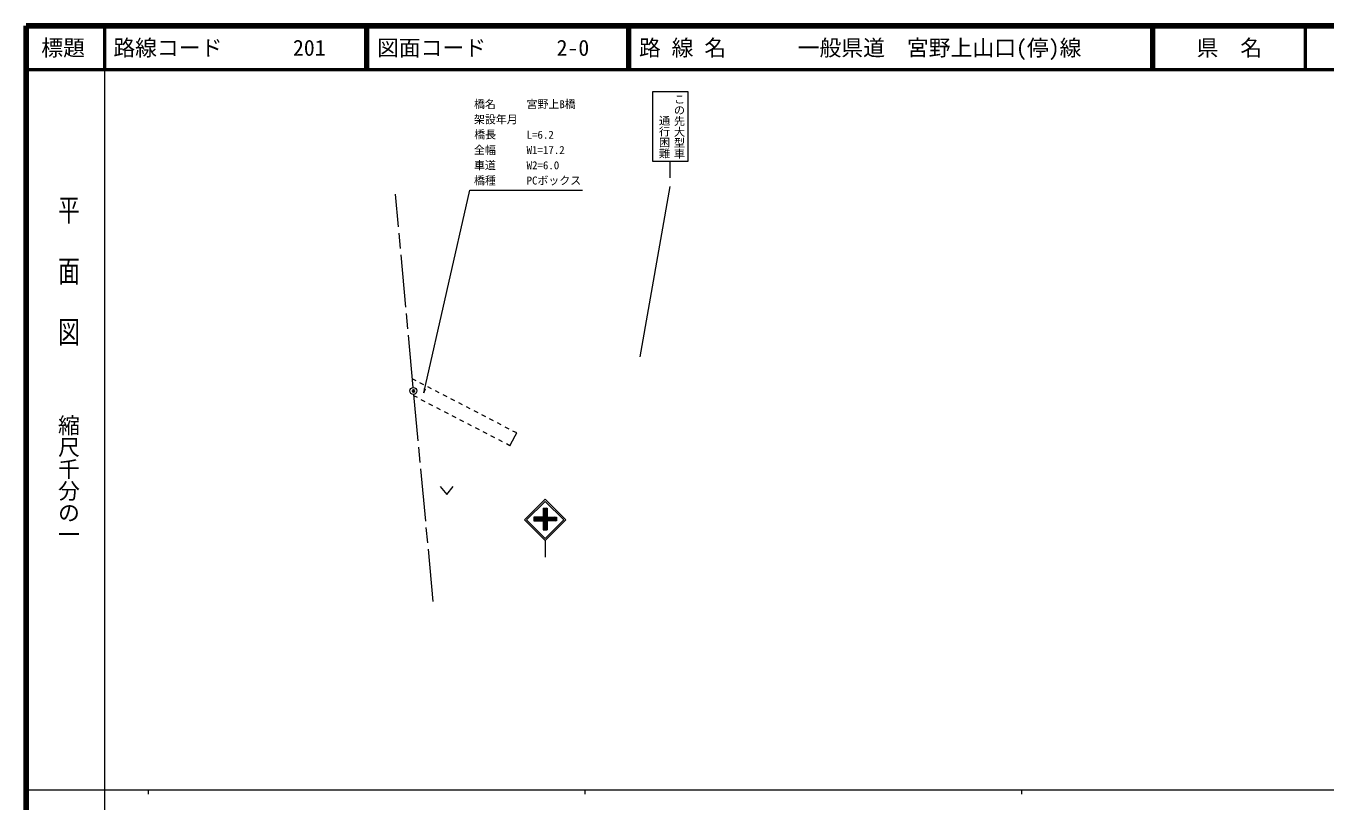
# Model space of a CAD drawing. Units: millimetres on the paper, with parts at other scales. Extents: x 40 to 680, y 20 to 380.
# Drawn here: x 40 to 337.7, y 202.4 to 380 of the extents above; entities that cross this region are included whole.
import ezdxf
from ezdxf.enums import TextEntityAlignment as Align

# ---------------------------------------------------------------- set-up
doc = ezdxf.new("R2010")
doc.units = ezdxf.units.MM
doc.header["$PDMODE"] = 32
doc.header["$PDSIZE"] = 0.5
doc.linetypes.add('CHAIN', pattern=[18.5, 12, -1.5, 3.5, -1.5])
for name, color, linetype, lineweight in [('M-BGD', 7, 'Continuous', 13), ('M-BMK', 2, 'CHAIN', 13), ('M-BMK-SRVR', 3, 'Continuous', 13), ('M-STR-HTXT', 7, 'Continuous', 13), ('M-STR-STR1', 1, 'Continuous', 13), ('M-STR-STRC', 7, 'Continuous', 13), ('M-TTL', 2, 'Continuous', 140), ('M-TTL-BAND', 7, 'Continuous', 13), ('M-TTL-LINE', 7, 'Continuous', 50)]:
    doc.layers.add(name, color=color, linetype=linetype, lineweight=lineweight)
doc.layers.add('M-OTRS', color=6, linetype='Continuous')
doc.layers.add('M-TTL-TXT', color=7, linetype='Continuous')
doc.styles.add('@ＭＳ ゴシック', font='')
doc.styles.add('ＭＳ ゴシック', font='')
doc.styles.get('@ＭＳ ゴシック').set_extended_font_data('@MS Gothic')
doc.styles.get('ＭＳ ゴシック').set_extended_font_data('MS Gothic')

# ---------------------------------------------------------------- blocks, each defined once
blk = doc.blocks.new('open_arrow')
at = {"color": 0, "linetype": 'Continuous', "lineweight": -2}
blk.add_lwpolyline([(7.5, 1.25), (0, 0), (7.5, -1.25)], dxfattribs=at)

msp = doc.modelspace()

# ---------------------------------------------------------------- linework, layer by layer
at = {"layer": 'M-BGD'}
for p, q in [((134.861, 274.452), (136.361, 272.652)), ((136.361, 272.652), (137.861, 274.452))]:
    msp.add_line(p, q, dxfattribs=at)
at = {"layer": 'M-BMK'}
for p, q in [((128.665, 297.167), (124.644, 341.439)), ((133.277, 248.138), (128.813, 295.573))]:
    msp.add_line(p, q, dxfattribs=at)
at = {"layer": 'M-BMK-SRVR'}
msp.add_circle((128.738, 296.37), 0.8, dxfattribs=at)
at = {"layer": 'M-OTRS'}
msp.add_point((128.738, 296.37), dxfattribs=at)
at = {"layer": 'M-STR-HTXT'}
msp.add_lwpolyline([(131.114, 295.955), (141.642, 342.407), (167.44, 342.407)], dxfattribs=at)
at = {"layer": 'M-STR-STR1'}
for p, q in [((129.338, 298.718), (128.484, 299.162)), ((131.113, 297.796), (130.226, 298.257)), ((129.635, 294.834), (128.844, 295.245)), ((132.887, 296.873), (132, 297.335)), ((134.662, 295.951), (133.775, 296.412)), ((136.436, 295.028), (135.549, 295.49)), ((131.41, 293.911), (130.522, 294.373)), ((133.184, 292.989), (132.297, 293.45)), ((134.959, 292.066), (134.071, 292.528)), ((138.211, 294.106), (137.324, 294.567)), ((139.986, 293.183), (139.098, 293.645)), ((141.76, 292.261), (140.873, 292.722)), ((143.535, 291.338), (142.647, 291.8)), ((136.733, 291.144), (135.846, 291.605)), ((138.508, 290.221), (137.62, 290.683)), ((140.282, 289.299), (139.395, 289.76)), ((142.057, 288.376), (141.169, 288.838)), ((145.309, 290.416), (144.422, 290.877)), ((147.084, 289.493), (146.196, 289.955)), ((148.858, 288.571), (147.971, 289.032)), ((143.831, 287.454), (142.944, 287.915)), ((145.606, 286.531), (144.719, 286.993)), ((147.38, 285.609), (146.493, 286.07)), ((150.633, 287.648), (149.746, 288.11)), ((152.384, 286.738), (151.52, 287.187)), ((149.155, 284.686), (148.268, 285.148)), ((150.834, 283.814), (150.042, 284.225))]:
    msp.add_line(p, q, dxfattribs=at)
msp.add_lwpolyline([(150.834, 283.814), (152.02, 286.052), (152.384, 286.738)], dxfattribs=at)
at = {"layer": 'M-STR-STRC'}
for p, q in [((187.486, 348.966), (187.486, 345.223)), ((180.702, 304.173), (187.517, 343.247)), ((154.176, 266.81), (158.913, 271.548)), ((154.671, 266.81), (158.913, 271.053)), ((158.913, 271.548), (163.651, 266.81)), ((158.913, 271.053), (163.156, 266.81)), ((157.691, 266.581), (159.354, 268.244)), ((157.833, 266.581), (159.354, 268.102)), ((158.454, 269.513), (158.454, 267.481)), ((158.454, 269.513), (159.354, 269.513)), ((158.454, 269.465), (158.503, 269.513)), ((158.454, 269.324), (158.644, 269.513)), ((158.454, 269.182), (158.785, 269.513)), ((158.454, 269.041), (158.927, 269.513)), ((158.454, 268.899), (159.068, 269.513)), ((158.454, 268.758), (159.21, 269.513)), ((158.454, 268.617), (159.351, 269.513)), ((159.354, 268.556), (158.454, 269.456)), ((158.454, 268.475), (159.354, 269.375)), ((159.354, 268.415), (158.454, 269.315)), ((158.454, 268.334), (159.354, 269.234)), ((159.354, 268.274), (158.454, 269.174)), ((158.454, 268.192), (159.354, 269.092)), ((159.354, 268.132), (158.454, 269.032)), ((158.454, 268.051), (159.354, 268.951)), ((159.354, 267.991), (158.454, 268.891)), ((158.454, 267.91), (159.354, 268.81)), ((159.354, 267.849), (158.454, 268.749)), ((158.454, 267.768), (159.354, 268.668)), ((159.354, 267.708), (158.454, 268.608)), ((158.454, 267.627), (159.354, 268.527)), ((159.354, 267.566), (158.454, 268.466)), ((158.454, 267.485), (159.354, 268.385)), ((160.198, 266.581), (158.454, 268.325)), ((160.057, 266.581), (158.454, 268.184)), ((159.916, 266.581), (158.454, 268.042)), ((159.354, 268.698), (158.539, 269.513)), ((159.354, 268.839), (158.68, 269.513)), ((159.354, 268.981), (158.821, 269.513)), ((159.354, 269.122), (158.963, 269.513)), ((159.354, 269.263), (159.104, 269.513)), ((159.354, 269.405), (159.246, 269.513)), ((159.354, 269.513), (159.354, 267.481)), ((154.176, 266.81), (158.913, 262.073)), ((154.671, 266.81), (158.913, 262.568)), ((156.293, 267.481), (156.293, 266.581)), ((158.454, 267.481), (156.293, 267.481)), ((156.293, 267.445), (156.329, 267.481)), ((156.293, 267.304), (156.47, 267.481)), ((156.293, 267.162), (156.611, 267.481)), ((156.293, 267.021), (156.753, 267.481)), ((156.293, 266.879), (156.894, 267.481)), ((156.293, 266.738), (157.036, 267.481)), ((156.293, 266.596), (157.177, 267.481)), ((157.087, 266.581), (156.293, 267.375)), ((156.946, 266.581), (156.293, 267.234)), ((156.804, 266.581), (156.293, 267.093)), ((156.663, 266.581), (156.293, 266.951)), ((156.521, 266.581), (156.293, 266.81)), ((156.38, 266.581), (156.293, 266.668)), ((156.293, 266.581), (158.454, 266.581)), ((157.229, 266.581), (156.329, 267.481)), ((156.418, 266.581), (157.318, 267.481)), ((157.37, 266.581), (156.47, 267.481)), ((156.56, 266.581), (157.46, 267.481)), ((157.511, 266.581), (156.611, 267.481)), ((156.701, 266.581), (157.601, 267.481)), ((157.653, 266.581), (156.753, 267.481)), ((156.843, 266.581), (157.743, 267.481)), ((157.794, 266.581), (156.894, 267.481)), ((156.984, 266.581), (157.884, 267.481)), ((157.936, 266.581), (157.036, 267.481)), ((157.126, 266.581), (158.026, 267.481)), ((158.077, 266.581), (157.177, 267.481)), ((157.267, 266.581), (158.167, 267.481)), ((158.218, 266.581), (157.318, 267.481)), ((157.408, 266.581), (158.308, 267.481)), ((158.36, 266.581), (157.46, 267.481)), ((157.55, 266.581), (158.45, 267.481)), ((159.354, 265.728), (157.601, 267.481)), ((159.354, 265.869), (157.743, 267.481)), ((159.354, 266.011), (157.884, 267.481)), ((157.974, 266.581), (159.354, 267.961)), ((159.354, 266.152), (158.026, 267.481)), ((158.116, 266.581), (159.354, 267.82)), ((159.354, 266.294), (158.167, 267.481)), ((158.257, 266.581), (159.354, 267.678)), ((159.354, 266.435), (158.308, 267.481)), ((158.398, 266.581), (159.354, 267.537)), ((159.354, 266.576), (158.45, 267.481)), ((159.774, 266.581), (158.454, 267.901)), ((159.633, 266.581), (158.454, 267.759)), ((159.491, 266.581), (158.454, 267.618)), ((158.454, 266.495), (159.44, 267.481)), ((158.454, 266.354), (159.581, 267.481)), ((158.454, 266.212), (159.723, 267.481)), ((158.454, 266.071), (159.864, 267.481)), ((158.454, 265.93), (160.005, 267.481)), ((158.454, 265.788), (160.147, 267.481)), ((158.454, 266.581), (158.454, 264.548)), ((158.454, 265.647), (159.354, 266.547)), ((159.354, 265.587), (158.454, 266.487)), ((158.454, 265.505), (159.354, 266.405)), ((159.354, 265.445), (158.454, 266.345)), ((158.454, 265.364), (159.354, 266.264)), ((159.354, 265.304), (158.454, 266.204)), ((158.454, 265.223), (159.354, 266.123)), ((159.354, 265.162), (158.454, 266.062)), ((158.454, 265.081), (159.354, 265.981)), ((159.354, 265.021), (158.454, 265.921)), ((158.454, 264.94), (159.354, 265.84)), ((159.354, 264.879), (158.454, 265.779)), ((158.454, 264.798), (159.354, 265.698)), ((159.354, 264.738), (158.454, 265.638)), ((158.454, 264.657), (159.354, 265.557)), ((159.354, 264.597), (158.454, 265.497)), ((159.261, 264.548), (158.454, 265.355)), ((159.12, 264.548), (158.454, 265.214)), ((158.978, 264.548), (158.454, 265.072)), ((158.487, 264.548), (159.354, 265.415)), ((158.629, 264.548), (159.354, 265.274)), ((158.77, 264.548), (159.354, 265.133)), ((158.913, 262.073), (163.651, 266.81)), ((158.913, 262.568), (163.156, 266.81)), ((159.354, 266.581), (159.354, 264.548)), ((159.388, 266.581), (160.288, 267.481)), ((160.34, 266.581), (159.44, 267.481)), ((159.53, 266.581), (160.43, 267.481)), ((160.481, 266.581), (159.581, 267.481)), ((159.671, 266.581), (160.571, 267.481)), ((160.623, 266.581), (159.723, 267.481)), ((159.813, 266.581), (160.713, 267.481)), ((160.764, 266.581), (159.864, 267.481)), ((159.954, 266.581), (160.854, 267.481)), ((160.905, 266.581), (160.005, 267.481)), ((160.095, 266.581), (160.995, 267.481)), ((161.047, 266.581), (160.147, 267.481)), ((160.237, 266.581), (161.137, 267.481)), ((161.188, 266.581), (160.288, 267.481)), ((160.378, 266.581), (161.278, 267.481)), ((161.33, 266.581), (160.43, 267.481)), ((160.52, 266.581), (161.42, 267.481)), ((161.471, 266.581), (160.571, 267.481)), ((160.661, 266.581), (161.516, 267.436)), ((161.516, 266.678), (160.713, 267.481)), ((160.803, 266.581), (161.516, 267.294)), ((161.516, 266.819), (160.854, 267.481)), ((160.944, 266.581), (161.516, 267.153)), ((161.516, 266.96), (160.995, 267.481)), ((161.085, 266.581), (161.516, 267.011)), ((161.516, 267.102), (161.137, 267.481)), ((161.227, 266.581), (161.516, 266.87)), ((161.516, 267.243), (161.278, 267.481)), ((161.368, 266.581), (161.516, 266.729)), ((161.516, 267.385), (161.42, 267.481)), ((161.51, 266.581), (161.516, 266.587)), ((158.837, 264.548), (158.454, 264.931)), ((158.695, 264.548), (158.454, 264.789)), ((158.554, 264.548), (158.454, 264.648)), ((158.454, 264.548), (159.354, 264.548)), ((158.911, 264.548), (159.354, 264.991)), ((158.913, 262.073), (158.913, 258.285)), ((159.053, 264.548), (159.354, 264.85)), ((159.194, 264.548), (159.354, 264.708)), ((159.336, 264.548), (159.354, 264.567))]:
    msp.add_line(p, q, dxfattribs=at)
msp.add_lwpolyline([(183.553, 348.966), (183.553, 364.966), (191.553, 364.966), (191.553, 348.966)], close=True, dxfattribs=at)
msp.add_lwpolyline([(159.354, 267.481), (161.516, 267.481), (161.516, 266.581), (159.354, 266.581)], dxfattribs=at)
at = {"layer": 'M-TTL'}
for p, q in [((40, 380), (40, 20)), ((680, 380), (40, 380))]:
    msp.add_line(p, q, dxfattribs=at)
at = {"layer": 'M-TTL-BAND'}
for p, q in [((58, 370), (58, 20)), ((40, 205), (579, 205)), ((68, 205), (68, 204)), ((168, 205), (168, 204)), ((268, 205), (268, 204))]:
    msp.add_line(p, q, dxfattribs=at)
at = {"layer": 'M-TTL-LINE'}
for p, q in [((58, 380), (58, 370)), ((117.75, 380), (117.75, 370)), ((118.25, 380), (118.25, 370)), ((177.75, 380), (177.75, 370)), ((178.25, 380), (178.25, 370)), ((297.75, 380), (297.75, 370)), ((298.25, 380), (298.25, 370)), ((333, 380), (333, 370)), ((40, 370), (680, 370))]:
    msp.add_line(p, q, dxfattribs=at)

# ---------------------------------------------------------------- block references
at = {"layer": 'M-STR-HTXT', "xscale": 0.133, "yscale": 0.133, "rotation": 77.2}
msp.add_blockref('open_arrow', (131.114, 295.955), dxfattribs=at)

# ---------------------------------------------------------------- texts
at = {"layer": 'M-STR-HTXT', "style": 'ＭＳ ゴシック'}
for s, p in [('橋名', (142.609, 360.616)), ('宮野上B橋', (154.654, 360.616)), ('架設年月', (142.609, 357.116)), ('橋長', (142.677, 353.667)), ('L=6.2', (154.654, 353.616)), ('全幅', (142.609, 350.116)), ('W1=17.2', (154.654, 350.116)), ('車道', (142.609, 346.616)), ('W2=6.0', (154.654, 346.616)), ('橋種', (142.609, 343.116)), ('PCボックス', (154.654, 343.116))]:
    msp.add_text(s, height=1.833, dxfattribs=at).set_placement(p, align=Align.BOTTOM_LEFT)
at = {"layer": 'M-STR-STRC', "style": '@ＭＳ ゴシック'}
for s, p in [('この先大型車', (188.147, 364.499)), ('通行困難', (184.73, 359.599))]:
    msp.add_text(s, height=1.833, rotation=270, dxfattribs=at).set_placement(p, align=Align.BOTTOM_LEFT)
at = {"layer": 'M-TTL-BAND', "style": '@ＭＳ ゴシック', "width": 1.4}
msp.add_text('平  面  図', height=3.666, rotation=270, dxfattribs=at).set_placement((49.777, 306.475), align=Align.MIDDLE_RIGHT)
at = {"layer": 'M-TTL-BAND', "style": '@ＭＳ ゴシック'}
msp.add_text('縮尺千分の一', height=3.666, rotation=270, dxfattribs=at).set_placement((49.777, 261.03), align=Align.MIDDLE_RIGHT)
at = {"layer": 'M-TTL-TXT', "style": 'ＭＳ ゴシック'}
for s, p in [('標題', (48.5, 375)), ('県\u3000名', (315.625, 375))]:
    msp.add_text(s, height=3.666, dxfattribs=at).set_placement(p, align=Align.MIDDLE_CENTER)
for s, p in [('路線コード', (60, 375)), ('201', (101.142, 375)), ('図面コード', (120.38, 375)), ('2-0', (161.521, 375)), ('路 線 名', (180.38, 375)), ('一般県道\u3000宮野上山口(停)線', (216.734, 375))]:
    msp.add_text(s, height=3.666, dxfattribs=at).set_placement(p, align=Align.MIDDLE_LEFT)

doc.saveas('drawing.dxf')
